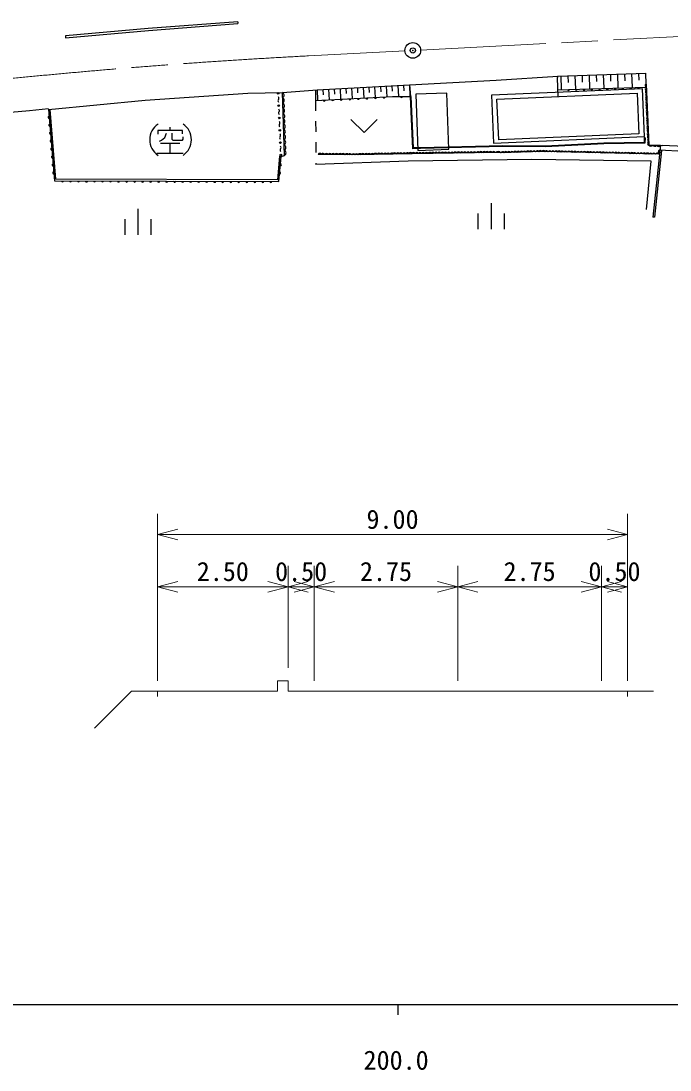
# Model space of a CAD drawing. Units: millimetres, scale not verified, with parts at other scales. Extents: x 40000 to 680000, y 20000 to 380000.
# Drawn here: x 231926 to 294069, y 198715 to 299188 of the extents above; entities that cross this region are included whole.
import ezdxf
from ezdxf.enums import TextEntityAlignment as Align

# ---------------------------------------------------------------- set-up
doc = ezdxf.new("R2010")
doc.units = ezdxf.units.MM
doc.header["$LTSCALE"] = 1000
doc.header["$PDMODE"] = 32
doc.header["$PDSIZE"] = 500
doc.linetypes.add('CHAIN', pattern=[18.5, 12, -1.5, 3.5, -1.5])
for name, color, linetype, lineweight in [('S-BGD', 7, 'Continuous', 25), ('S-BMK', 2, 'CHAIN', 13), ('S-BMK-SRVR', 3, 'Continuous', 25), ('S-STR-HTXT', 7, 'Continuous', 13), ('S-TTL-BAND', 7, 'Continuous', 25)]:
    doc.layers.add(name, color=color, linetype=linetype, lineweight=lineweight)
doc.styles.add('ＭＳ ゴシック', font='')
doc.styles.get('ＭＳ ゴシック').set_extended_font_data('MS Gothic')

msp = doc.modelspace()

# ---------------------------------------------------------------- linework, layer by layer
at = {"layer": 'S-BGD'}
for p, q in [((244110, 298456), (236178, 297768)), ((252681, 299118), (244110, 298456)), ((244125, 298276), (252695, 298938)), ((252681, 299118), (252695, 298938)), ((236178, 297768), (236194, 297588)), ((236194, 297588), (244125, 298276)), ((269110, 293064), (277437, 293518)), ((277437, 293518), (283323, 293915)), ((283323, 293915), (283271, 293697)), ((283271, 293697), (283316, 291976)), ((283323, 293915), (291742, 294194)), ((283614, 293925), (283658, 292611)), ((284292, 293947), (284314, 293291)), ((284970, 293970), (285013, 292656)), ((285647, 293992), (285669, 293336)), ((286325, 294014), (286368, 292702)), ((287002, 294037), (287024, 293381)), ((287680, 294059), (287723, 292747)), ((288357, 294082), (288379, 293426)), ((289034, 294104), (289077, 292792)), ((289711, 294126), (289733, 293470)), ((290388, 294149), (290432, 292837)), ((291065, 294171), (291087, 293515)), ((291775, 293150), (291742, 294194)), ((256959, 292348), (260277, 292600)), ((260131, 292589), (260137, 290579)), ((260277, 292600), (269110, 293064)), ((260277, 292600), (260330, 291589)), ((260827, 292629), (260853, 292123)), ((261377, 292658), (261430, 291645)), ((261927, 292687), (261954, 292180)), ((262478, 292716), (262531, 291702)), ((263029, 292745), (263055, 292237)), ((263580, 292774), (263633, 291758)), ((264132, 292803), (264158, 292295)), ((264683, 292832), (264737, 291815)), ((265236, 292861), (265263, 292352)), ((265788, 292890), (265842, 291872)), ((266341, 292919), (266368, 292409)), ((266894, 292948), (266948, 291928)), ((267448, 292977), (267475, 292459)), ((268002, 293006), (268057, 291952)), ((268556, 293035), (268584, 292492)), ((269110, 293064), (269223, 291943)), ((269110, 293064), (269169, 291944)), ((291441, 292690), (276965, 292069)), ((283300, 292599), (291789, 292842)), ((291638, 288116), (291441, 292690)), ((291775, 293150), (292034, 287299)), ((234569, 290710), (243827, 291595)), ((243827, 291595), (253660, 292260)), ((253660, 292260), (256959, 292348)), ((257165, 286308), (256959, 292348)), ((260134, 291579), (267493, 291956)), ((267493, 291956), (269223, 291943)), ((269223, 291943), (269298, 291947)), ((269449, 286950), (269223, 291943)), ((269245, 291444), (269320, 291447)), ((269520, 287027), (269298, 291947)), ((272695, 292277), (269718, 292168)), ((269718, 292168), (269916, 286787)), ((272893, 286896), (272695, 292277)), ((276965, 292069), (277162, 287494)), ((277500, 291707), (290911, 292284)), ((277668, 287810), (277500, 291707)), ((290911, 292284), (291078, 288387)), ((234569, 290710), (235132, 283890)), ((235270, 284040), (234718, 290722)), ((269268, 290945), (269343, 290948)), ((269291, 290445), (269366, 290449)), ((260140, 289579), (260143, 288579)), ((263519, 289748), (264769, 288498)), ((266019, 289748), (264769, 288498)), ((269313, 289946), (269388, 289949)), ((269336, 289447), (269411, 289450)), ((247381, 288704), (245037, 288704)), ((245037, 288704), (245037, 288361)), ((245707, 288026), (245866, 288446)), ((246205, 288704), (246205, 289032)), ((246375, 288446), (246375, 287863)), ((247381, 288365), (247381, 288704)), ((269358, 288948), (269433, 288951)), ((269381, 288448), (269456, 288452)), ((291078, 288387), (277668, 287810)), ((245199, 287690), (245372, 287775)), ((247130, 287440), (245284, 287440)), ((245372, 287775), (245707, 288026)), ((246205, 286518), (246205, 287440)), ((246375, 287863), (246463, 287775)), ((246463, 287775), (247378, 287775)), ((247378, 287775), (247466, 287860)), ((247466, 287860), (247466, 288107)), ((260146, 287579), (260150, 286579)), ((269404, 287949), (269478, 287952)), ((269426, 287450), (269501, 287453)), ((277162, 287494), (291638, 288116)), ((287729, 287492), (282136, 287198)), ((287732, 287417), (282137, 287123)), ((285189, 287283), (285185, 287358)), ((285698, 287310), (285694, 287385)), ((286206, 287337), (286202, 287411)), ((286715, 287363), (286711, 287438)), ((287223, 287390), (287219, 287465)), ((291590, 287563), (287729, 287492)), ((291663, 287489), (287732, 287417)), ((288293, 287427), (288292, 287502)), ((288855, 287437), (288854, 287512)), ((289417, 287448), (289415, 287523)), ((289978, 287458), (289977, 287533)), ((290540, 287468), (290538, 287543)), ((291101, 287479), (291100, 287554)), ((291606, 288008), (291590, 287563)), ((291681, 288006), (291606, 288008)), ((291681, 288006), (291663, 287489)), ((244945, 286518), (247462, 286518)), ((263909, 286369), (260393, 286412)), ((269365, 286479), (263909, 286369)), ((277338, 286591), (269365, 286479)), ((270188, 286971), (269449, 286950)), ((270186, 287046), (269520, 287027)), ((269916, 286787), (272893, 286896)), ((278066, 287237), (270186, 287046)), ((278067, 287162), (270188, 286971)), ((270714, 286984), (270712, 287059)), ((271239, 286997), (271237, 287071)), ((271764, 287009), (271762, 287084)), ((272289, 287022), (272288, 287097)), ((272815, 287035), (272813, 287110)), ((273340, 287048), (273338, 287123)), ((273865, 287060), (273863, 287135)), ((274390, 287073), (274388, 287148)), ((274916, 287086), (274914, 287161)), ((275441, 287099), (275439, 287174)), ((275966, 287111), (275964, 287186)), ((276491, 287124), (276489, 287199)), ((277016, 287137), (277015, 287212)), ((277885, 286565), (277338, 286591)), ((277542, 287150), (277540, 287225)), ((281805, 286674), (277885, 286565)), ((282136, 287198), (278066, 287237)), ((282137, 287123), (278067, 287162)), ((278576, 287157), (278576, 287232)), ((279085, 287153), (279085, 287228)), ((279593, 287148), (279594, 287223)), ((280102, 287143), (280103, 287218)), ((280611, 287138), (280612, 287213)), ((281120, 287133), (281121, 287208)), ((281629, 287128), (281629, 287203)), ((292967, 286417), (281805, 286674)), ((282646, 287150), (282642, 287225)), ((283155, 287176), (283151, 287251)), ((283663, 287203), (283659, 287278)), ((284172, 287230), (284168, 287305)), ((284680, 287256), (284676, 287331)), ((292034, 287299), (293160, 287278)), ((293160, 287278), (292421, 280411)), ((293258, 286791), (292570, 280395)), ((293070, 286801), (292967, 286417)), ((295400, 286673), (293070, 286801)), ((293160, 287278), (293309, 287262)), ((295465, 287162), (293309, 287262)), ((256684, 286227), (256476, 283964)), ((256613, 283814), (256834, 286213)), ((256684, 286227), (256834, 286213)), ((256834, 286213), (257165, 286308)), ((269008, 285777), (260153, 285428)), ((260153, 285579), (260153, 285428)), ((280843, 285906), (269008, 285777)), ((292254, 285749), (280843, 285906)), ((291806, 281138), (292254, 285749)), ((235132, 283890), (256613, 283814)), ((256476, 283964), (235270, 284040)), ((276964, 279252), (276964, 281752)), ((243145, 278694), (243145, 281194)), ((275714, 279252), (275714, 280752)), ((278214, 279252), (278214, 280752)), ((292570, 280395), (292421, 280411)), ((241895, 278694), (241895, 280194)), ((244395, 278694), (244395, 280194))]:
    msp.add_line(p, q, dxfattribs=at)
for centre in [(256552, 292260), (256604, 291080), (256655, 289899), (256707, 288719), (256758, 287539), (256810, 286359)]:
    msp.add_circle(centre, 75, dxfattribs=at)
for centre, radius, start, end in [((284350, 292629), 100, 181.64059, 1.64059), ((285094, 292651), 100, 181.64059, 1.64059), ((285838, 292672), 100, 181.64059, 1.64059), ((286582, 292693), 100, 181.64059, 1.64059), ((287326, 292715), 100, 181.64059, 1.64059), ((288070, 292736), 100, 181.64059, 1.64059), ((288814, 292757), 100, 181.64059, 1.64059), ((289557, 292779), 100, 181.64059, 1.64059), ((290301, 292800), 100, 181.64059, 1.64059), ((291045, 292821), 100, 181.64059, 1.64059), ((291851, 293000), 169, 116.5811, 248.47355), ((291865, 292692), 169, 116.5811, 248.47355), ((291878, 292384), 169, 116.5811, 248.47355), ((256715, 291551), 181, 138.89748, 226.10312), ((256441, 291789), 181, 318.89748, 46.10312), ((256831, 292092), 286, 300.38889, 63.51805), ((256848, 291588), 286, 300.38889, 63.51805), ((260951, 291621), 100, 182.93757, 2.9393), ((261769, 291663), 100, 182.93915, 2.93772), ((262587, 291705), 100, 182.93757, 2.9393), ((263405, 291747), 100, 182.93885, 2.93803), ((264222, 291789), 100, 182.93757, 2.9393), ((265040, 291831), 100, 182.93757, 2.9393), ((265858, 291873), 100, 182.93885, 2.93803), ((266676, 291915), 100, 182.93757, 2.9393), ((268358, 291950), 100, 179.56088, 359.56013), ((291892, 292076), 169, 116.5811, 248.47355), ((291905, 291768), 169, 116.5811, 248.47355), ((291919, 291460), 169, 116.5811, 248.47355), ((290722, -303339), 596750, 95.39998, 101.00833), ((256766, 290370), 181, 138.89748, 226.10312), ((256493, 290609), 181, 318.89748, 46.10312), ((256866, 291085), 286, 300.38889, 63.51805), ((256883, 290582), 286, 300.38889, 63.51805), ((291933, 291152), 169, 116.5811, 248.47355), ((291946, 290844), 169, 116.5811, 248.47355), ((291960, 290536), 169, 116.5811, 248.47355), ((291973, 290228), 169, 116.5811, 248.47355), ((234631, 289952), 100, 94.71926, 274.71926), ((256545, 289428), 181, 318.89748, 46.10312), ((256900, 290078), 286, 300.38889, 63.51805), ((256917, 289575), 286, 300.38889, 63.51805), ((291987, 289920), 169, 116.5811, 248.47355), ((292001, 289612), 169, 116.5811, 248.47355), ((292014, 289304), 169, 116.5811, 248.47355), ((234694, 289194), 100, 94.71926, 274.71926), ((234756, 288436), 100, 94.71896, 274.71955), ((246055, 287818), 1806, 123.85503, 236.14497), ((246442, 287818), 1806, 303.85503, 56.14497), ((256818, 289190), 181, 138.89748, 226.10312), ((256596, 288248), 181, 318.89748, 46.10312), ((256934, 289072), 286, 300.38889, 63.51805), ((256951, 288569), 286, 300.38889, 63.51805), ((292028, 288996), 169, 116.5811, 248.47355), ((292041, 288688), 169, 116.5811, 248.47355), ((292055, 288380), 169, 116.5811, 248.47355), ((234819, 287679), 100, 94.71926, 274.71926), ((256869, 288010), 181, 138.89748, 226.10312), ((256969, 288065), 286, 300.38889, 63.51805), ((256986, 287562), 286, 300.38889, 63.51805), ((292069, 288072), 169, 116.5811, 248.47355), ((292082, 287764), 169, 116.5811, 248.47355), ((292096, 287456), 169, 116.5811, 248.47355), ((234881, 286921), 100, 94.71896, 274.71955), ((256921, 286830), 181, 138.89748, 226.10312), ((256648, 287068), 181, 318.89748, 46.10312), ((257003, 287059), 286, 300.38889, 63.51805), ((257020, 286555), 286, 300.38889, 63.51805), ((260551, 286333), 178, 25.23254, 153.33947), ((260871, 286329), 178, 25.23254, 153.33947), ((261191, 286325), 178, 25.23254, 153.33947), ((261511, 286321), 178, 25.23254, 153.33947), ((261830, 286317), 178, 25.23254, 153.33947), ((262150, 286313), 178, 25.23254, 153.33947), ((262470, 286309), 178, 25.23254, 153.33947), ((262789, 286305), 178, 25.23254, 153.33947), ((263109, 286301), 178, 25.23254, 153.33947), ((263429, 286297), 178, 25.23254, 153.33947), ((263749, 286293), 178, 25.23254, 153.33947), ((264062, 286307), 165, 24.33053, 157.98104), ((264365, 286313), 165, 24.33053, 157.98104), ((264669, 286319), 165, 24.33053, 157.98104), ((264972, 286325), 165, 24.33053, 157.98104), ((265275, 286331), 165, 24.33053, 157.98104), ((265578, 286337), 165, 24.33053, 157.98104), ((265881, 286344), 165, 24.33053, 157.98104), ((266184, 286350), 165, 24.33053, 157.98104), ((266487, 286356), 165, 24.33053, 157.98104), ((266790, 286362), 165, 24.33053, 157.98104), ((267093, 286368), 165, 24.33053, 157.98104), ((267396, 286374), 165, 24.33053, 157.98104), ((267700, 286380), 165, 24.33053, 157.98104), ((268003, 286386), 165, 24.33053, 157.98104), ((268306, 286392), 165, 24.33053, 157.98104), ((268609, 286399), 165, 24.33053, 157.98104), ((268912, 286405), 165, 24.33053, 157.98104), ((269215, 286411), 165, 24.33053, 157.98104), ((269520, 286413), 168, 24.58582, 157.03141), ((269826, 286418), 168, 24.58582, 157.03141), ((270133, 286422), 168, 24.58582, 157.03141), ((270440, 286426), 168, 24.58582, 157.03141), ((270746, 286431), 168, 24.58582, 157.03141), ((271053, 286435), 168, 24.58582, 157.03141), ((271359, 286439), 168, 24.58582, 157.03141), ((271666, 286444), 168, 24.58582, 157.03141), ((271973, 286448), 168, 24.58582, 157.03141), ((272279, 286452), 168, 24.58582, 157.03141), ((272586, 286457), 168, 24.58582, 157.03141), ((272893, 286461), 168, 24.58582, 157.03141), ((273199, 286465), 168, 24.58582, 157.03141), ((273506, 286470), 168, 24.58582, 157.03141), ((273813, 286474), 168, 24.58582, 157.03141), ((274119, 286478), 168, 24.58582, 157.03141), ((274426, 286483), 168, 24.58582, 157.03141), ((274732, 286487), 168, 24.58582, 157.03141), ((275039, 286491), 168, 24.58582, 157.03141), ((275346, 286496), 168, 24.58582, 157.03141), ((275652, 286500), 168, 24.58582, 157.03141), ((275959, 286504), 168, 24.58582, 157.03141), ((276266, 286509), 168, 24.58582, 157.03141), ((276572, 286513), 168, 24.58582, 157.03141), ((276879, 286517), 168, 24.58582, 157.03141), ((277186, 286522), 168, 24.58582, 157.03141), ((277596, 286254), 425, 47.08925, 127.35541), ((278037, 286505), 164, 24.50667, 158.67354), ((278339, 286514), 164, 24.50667, 158.67354), ((278640, 286522), 164, 24.50667, 158.67354), ((278942, 286530), 164, 24.50667, 158.67354), ((279244, 286539), 164, 24.50667, 158.67354), ((279545, 286547), 164, 24.50667, 158.67354), ((279847, 286555), 164, 24.50667, 158.67354), ((280148, 286564), 164, 24.50667, 158.67354), ((280450, 286572), 164, 24.50667, 158.67354), ((280751, 286581), 164, 24.50667, 158.67354), ((281053, 286589), 164, 24.50667, 158.67354), ((281355, 286597), 164, 24.50667, 158.67354), ((281656, 286606), 164, 24.50667, 158.67354), ((281955, 286606), 164, 21.611, 155.75664), ((282256, 286599), 164, 21.611, 155.75664), ((282558, 286592), 164, 21.611, 155.75664), ((282860, 286586), 164, 21.611, 155.75664), ((283161, 286579), 164, 21.611, 155.75664), ((283463, 286572), 164, 21.611, 155.75664), ((283765, 286565), 164, 21.611, 155.75664), ((284066, 286558), 164, 21.611, 155.75664), ((284368, 286551), 164, 21.611, 155.75664), ((284670, 286544), 164, 21.611, 155.75664), ((284971, 286537), 164, 21.611, 155.75664), ((285273, 286530), 164, 21.611, 155.75664), ((285575, 286523), 164, 21.611, 155.75664), ((285876, 286516), 164, 21.611, 155.75664), ((286178, 286509), 164, 21.611, 155.75664), ((286480, 286502), 164, 21.611, 155.75664), ((286781, 286495), 164, 21.611, 155.75664), ((287083, 286488), 164, 21.611, 155.75664), ((287385, 286482), 164, 21.611, 155.75664), ((287686, 286475), 164, 21.611, 155.75664), ((287988, 286468), 164, 21.611, 155.75664), ((288290, 286461), 164, 21.611, 155.75664), ((288591, 286454), 164, 21.611, 155.75664), ((288893, 286447), 164, 21.611, 155.75664), ((289195, 286440), 164, 21.611, 155.75664), ((289496, 286433), 164, 21.611, 155.75664), ((289798, 286426), 164, 21.611, 155.75664), ((290100, 286419), 164, 21.611, 155.75664), ((290401, 286412), 164, 21.611, 155.75664), ((290703, 286405), 164, 21.611, 155.75664), ((291005, 286398), 164, 21.611, 155.75664), ((291306, 286391), 164, 21.611, 155.75664), ((291608, 286385), 164, 21.611, 155.75664), ((291910, 286378), 164, 21.611, 155.75664), ((292224, 287421), 226, 212.86929, 325.03687), ((292211, 286371), 164, 21.611, 155.75664), ((292513, 286364), 164, 21.611, 155.75664), ((292599, 287415), 226, 212.86929, 325.03687), ((292815, 286357), 164, 21.611, 155.75664), ((292975, 287408), 226, 212.86929, 325.03687), ((293161, 286571), 248, 111.5441, 218.38042), ((234944, 286163), 100, 94.71896, 274.71955), ((235006, 285405), 100, 94.71926, 274.71926), ((256760, 285413), 100, 264.75257, 84.75257), ((235069, 284648), 100, 94.71896, 274.71955), ((256687, 284614), 100, 264.75257, 84.75257), ((235899, 283887), 100, 179.79601, 359.79601), ((236666, 283885), 100, 179.79601, 359.79601), ((237433, 283882), 100, 179.79601, 359.79601), ((238200, 283879), 100, 179.79513, 359.7969), ((238968, 283876), 100, 179.79601, 359.79601), ((239735, 283874), 100, 179.79655, 359.79548), ((240502, 283871), 100, 179.7964, 359.79563), ((241269, 283868), 100, 179.79601, 359.79601), ((242036, 283865), 100, 179.79521, 359.79682), ((242804, 283863), 100, 179.79513, 359.7969), ((243571, 283860), 100, 179.79601, 359.79601), ((244338, 283857), 100, 179.79601, 359.79601), ((245105, 283855), 100, 179.79655, 359.79548), ((245872, 283852), 100, 179.79601, 359.79601), ((246640, 283849), 100, 179.79521, 359.79682), ((247407, 283846), 100, 179.79601, 359.79601), ((248174, 283844), 100, 179.79601, 359.79601), ((248941, 283841), 100, 179.79601, 359.79601), ((249708, 283838), 100, 179.79655, 359.79548), ((250476, 283835), 100, 179.79601, 359.79601), ((251243, 283833), 100, 179.79521, 359.79682), ((252010, 283830), 100, 179.79601, 359.79601), ((252777, 283827), 100, 179.79521, 359.79682), ((253544, 283824), 100, 179.79601, 359.79601), ((254312, 283822), 100, 179.79655, 359.79548), ((255079, 283819), 100, 179.79601, 359.79601), ((255846, 283816), 100, 179.79601, 359.79601)]:
    msp.add_arc(centre, radius, start, end, dxfattribs=at)
at = {"layer": 'S-BMK'}
for p, q in [((270193, 296406), (356825, 300926)), ((259457, 295846), (268695, 296328))]:
    msp.add_line(p, q, dxfattribs=at)
msp.add_arc((290722, -303339), 600000, 92.98695, 101.00833, dxfattribs=at)
at = {"layer": 'S-BMK-SRVR'}
msp.add_circle((269444, 296367), 750, dxfattribs=at)
msp.add_point((269444, 296367), dxfattribs=at)
at = {"layer": 'S-STR-HTXT'}
for p, q in [((245000, 236000), (245000, 252000)), ((290000, 236000), (290000, 252000)), ((246932, 250518), (245000, 250000)), ((290000, 250000), (288068, 250518)), ((245000, 250000), (290000, 250000)), ((245000, 250000), (246932, 249482)), ((288068, 249482), (290000, 250000)), ((257500, 237250), (257500, 247000)), ((260000, 236000), (260000, 247000)), ((273750, 236000), (273750, 247000)), ((287500, 236000), (287500, 247000)), ((246932, 245518), (245000, 245000)), ((257500, 245000), (255568, 245518)), ((259432, 245518), (257500, 245000)), ((260000, 245000), (258068, 245518)), ((261932, 245518), (260000, 245000)), ((273750, 245000), (271818, 245518)), ((275682, 245518), (273750, 245000)), ((287500, 245000), (285568, 245518)), ((289432, 245518), (287500, 245000)), ((290000, 245000), (288068, 245518)), ((245000, 245000), (257500, 245000)), ((245000, 245000), (246932, 244482)), ((255568, 244482), (257500, 245000)), ((257500, 245000), (260000, 245000)), ((257500, 245000), (259432, 244482)), ((258068, 244482), (260000, 245000)), ((260000, 245000), (273750, 245000)), ((260000, 245000), (261932, 244482)), ((271818, 244482), (273750, 245000)), ((273750, 245000), (287500, 245000)), ((273750, 245000), (275682, 244482)), ((285568, 244482), (287500, 245000)), ((287500, 245000), (290000, 245000)), ((287500, 245000), (289432, 244482)), ((288068, 244482), (290000, 245000)), ((257500, 236000), (256500, 236000)), ((256500, 236000), (256500, 235000)), ((257500, 235000), (257500, 236000)), ((242500, 235000), (238964, 231464)), ((245000, 235000), (242500, 235000)), ((245000, 235000), (245000, 234500)), ((245000, 235000), (256500, 235000)), ((257500, 235000), (260000, 235000)), ((260000, 235000), (273750, 235000)), ((273750, 235000), (287500, 235000)), ((287500, 235000), (290000, 235000)), ((290000, 235000), (292500, 235000)), ((290000, 235000), (290000, 234500))]:
    msp.add_line(p, q, dxfattribs=at)
at = {"layer": 'S-TTL-BAND'}
for p, q in [((40000, 205000), (579000, 205000)), ((268000, 205000), (268000, 204000))]:
    msp.add_line(p, q, dxfattribs=at)

# ---------------------------------------------------------------- texts
at = {"layer": 'S-STR-HTXT', "style": 'ＭＳ ゴシック'}
for s, p in [('9.00', (267500, 250000)), ('2.50', (251250, 245000)), ('0.50', (258750, 245000)), ('2.75', (266875, 245000)), ('2.75', (280625, 245000)), ('0.50', (288750, 245000))]:
    msp.add_text(s, height=1833, dxfattribs=at).set_placement(p, align=Align.BOTTOM_CENTER)
at = {"layer": 'S-TTL-BAND', "style": 'ＭＳ ゴシック'}
msp.add_text('200.0', height=1833, dxfattribs=at).set_placement((267844, 198195), align=Align.BOTTOM_CENTER)

doc.saveas('drawing.dxf')
